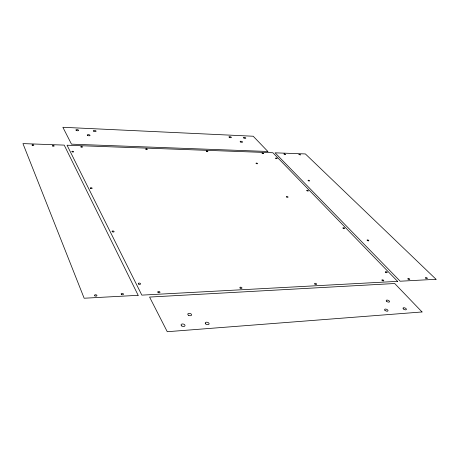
<?xml version="1.0" encoding="UTF-8"?>
<svg xmlns="http://www.w3.org/2000/svg" width="459" height="459" viewBox="0 0 459 459"><rect width="100%" height="100%" fill="white"/><g stroke="black" fill="none" stroke-linecap="round" stroke-linejoin="round"><path stroke-width="0.69" d="M300.393 154.867L298.952 154.499L300.393 154.867M285.452 154.333L284.001 153.96L285.452 154.333M263.569 153.547L262.095 153.168L263.569 153.547M422.045 311.965L167.265 331.714L149.571 297.065L394.711 283.513L422.045 311.965M138.159 295.321L84.152 298.23L22.95 143.598L64.214 145.113L138.159 295.321M397.586 281.356L141.831 295.126L67.048 145.216L272.881 152.749L397.586 281.356M436.05 279.29L400.185 281.218L275.061 152.824L305.378 153.937L436.05 279.29M267.867 151.487L71.489 144.16L62.872 127.286L253.213 136.237L267.867 151.487M425.694 278.102A0.993 0.436 22.2 0 0 427.3 278.521A0.993 0.436 22.2 0 0 426.319 277.569A0.993 0.436 22.2 0 0 425.694 278.102M408.051 279.032A1.004 0.448 21.9 0 0 409.68 279.451A1.004 0.448 21.9 0 0 408.717 278.487A1.004 0.448 21.9 0 0 408.051 279.032M308.27 180.703A0.803 0.316 16.6 0 0 309.573 180.892A0.803 0.316 16.6 0 0 308.643 180.255A0.803 0.316 16.6 0 0 308.27 180.703M367.355 240.522A0.918 0.396 19.6 0 0 368.801 240.711A0.918 0.396 19.6 0 0 367.67 239.914A0.918 0.396 19.6 0 0 367.355 240.522M181.781 325.97A2.014 1.205 13.7 0 0 184.994 325.724A2.014 1.205 13.7 0 0 182.361 323.962A2.014 1.205 13.7 0 0 181.781 325.97M205.626 323.876A1.985 1.165 15.1 0 0 208.96 324.203A1.985 1.165 15.1 0 0 206.94 322.201A1.985 1.165 15.1 0 0 205.626 323.876M188.471 315.241A1.968 1.147 13.9 0 0 191.592 315.029A1.968 1.147 13.9 0 0 189.01 313.331A1.968 1.147 13.9 0 0 188.471 315.241M384.912 310.244A1.813 0.889 22.4 0 0 387.861 311.007A1.813 0.889 22.4 0 0 386.185 309.159A1.813 0.889 22.4 0 0 384.912 310.244M403.323 308.878A1.796 0.861 22.8 0 0 406.238 309.63A1.796 0.861 22.8 0 0 404.528 307.811A1.796 0.861 22.8 0 0 403.323 308.878M386.518 301.202A1.773 0.849 22.1 0 0 389.404 301.947A1.773 0.849 22.1 0 0 387.763 300.169A1.773 0.849 22.1 0 0 386.518 301.202M94.893 295.843A1.205 0.694 8.3 0 0 96.895 295.734A1.205 0.694 8.3 0 0 95.449 294.73A1.205 0.694 8.3 0 0 94.893 295.843M121.52 294.437A1.176 0.677 9.8 0 0 123.46 294.334A1.176 0.677 9.8 0 0 122.002 293.347A1.176 0.677 9.8 0 0 121.52 294.437M52.831 146.077A0.889 0.361 8.2 0 0 54.196 145.956A0.889 0.361 8.2 0 0 52.923 145.451A0.889 0.361 8.2 0 0 52.831 146.077M32.388 145.342A0.907 0.367 7.6 0 0 33.8 145.222A0.907 0.367 7.6 0 0 32.514 144.717A0.907 0.367 7.6 0 0 32.388 145.342M76.257 130.419A1.388 0.539 9.2 0 0 78.575 130.522A1.388 0.539 9.2 0 0 76.946 129.61A1.388 0.539 9.2 0 0 76.257 130.419M93.774 131.217A1.371 0.528 9.8 0 0 96.046 131.32A1.371 0.528 9.8 0 0 94.411 130.419A1.371 0.528 9.8 0 0 93.774 131.217M87.658 135.445A1.394 0.545 9.6 0 0 89.97 135.548A1.394 0.545 9.6 0 0 88.317 134.619A1.394 0.545 9.6 0 0 87.658 135.445M229.443 137.396A1.239 0.453 13.9 0 0 231.359 137.482A1.239 0.453 13.9 0 0 229.678 136.644A1.239 0.453 13.9 0 0 229.443 137.396M243.947 138.056A1.228 0.448 14.3 0 0 245.823 138.142A1.228 0.448 14.3 0 0 244.142 137.31A1.228 0.448 14.3 0 0 243.947 138.056M240.654 142.003A1.245 0.459 14.3 0 0 242.564 142.083A1.245 0.459 14.3 0 0 240.86 141.234A1.245 0.459 14.3 0 0 240.654 142.003M90.532 188.374A0.958 0.436 9.1 0 0 92.127 188.391A0.958 0.436 9.1 0 0 90.985 187.702A0.958 0.436 9.1 0 0 90.532 188.374M112.369 231.772A1.038 0.522 9.7 0 0 114.084 231.743A1.038 0.522 9.7 0 0 112.811 230.946A1.038 0.522 9.7 0 0 112.369 231.772M138.693 284.104A1.142 0.637 10.8 0 0 140.557 284.018A1.142 0.637 10.8 0 0 139.123 283.071A1.142 0.637 10.8 0 0 138.693 284.104M158.12 292.509A1.147 0.648 11.9 0 0 159.979 292.406A1.147 0.648 11.9 0 0 158.51 291.448A1.147 0.648 11.9 0 0 158.12 292.509M240.114 288.022A1.09 0.585 16.2 0 0 241.922 288.223A1.09 0.585 16.2 0 0 240.768 287.185A1.09 0.585 16.2 0 0 240.114 288.022M314.908 284.087A1.044 0.522 19.2 0 0 316.59 284.276A1.044 0.522 19.2 0 0 315.373 283.295A1.044 0.522 19.2 0 0 314.908 284.087M382.198 280.541A1.016 0.47 21.2 0 0 383.77 280.73A1.016 0.47 21.2 0 0 382.513 279.795A1.016 0.47 21.2 0 0 382.198 280.541M385.658 272.371A0.993 0.448 21.1 0 0 387.189 272.554A0.993 0.448 21.1 0 0 385.956 271.653A0.993 0.448 21.1 0 0 385.658 272.371M343.166 228.278A0.901 0.384 18.6 0 0 344.594 228.467A0.901 0.384 18.6 0 0 343.516 227.698A0.901 0.384 18.6 0 0 343.166 228.278M306.991 190.749A0.826 0.333 16.8 0 0 308.333 190.938A0.826 0.333 16.8 0 0 307.375 190.267A0.826 0.333 16.8 0 0 306.991 190.749M275.825 158.407A0.763 0.287 15.4 0 0 277.087 158.596A0.763 0.287 15.4 0 0 276.232 158.011A0.763 0.287 15.4 0 0 275.825 158.407M206.607 151.51A0.792 0.31 13.3 0 0 207.847 151.55A0.792 0.31 13.3 0 0 206.797 151.005A0.792 0.31 13.3 0 0 206.607 151.51M145.991 149.336A0.826 0.333 11.4 0 0 147.328 149.382A0.826 0.333 11.4 0 0 146.289 148.819A0.826 0.333 11.4 0 0 145.991 149.336M72.138 151.803A0.889 0.367 8.8 0 0 73.618 151.849A0.889 0.367 8.8 0 0 72.585 151.252A0.889 0.367 8.8 0 0 72.138 151.803M81.036 147.006A0.866 0.356 9.2 0 0 82.488 147.058A0.866 0.356 9.2 0 0 81.461 146.473A0.866 0.356 9.2 0 0 81.036 147.006M256.202 163.496A0.786 0.31 14.9 0 0 257.51 163.691A0.786 0.31 14.9 0 0 256.65 163.083A0.786 0.31 14.9 0 0 256.202 163.496M286.634 197.009A0.849 0.356 16.3 0 0 288.028 197.204A0.849 0.356 16.3 0 0 287.064 196.509A0.849 0.356 16.3 0 0 286.634 197.009"/></g></svg>
